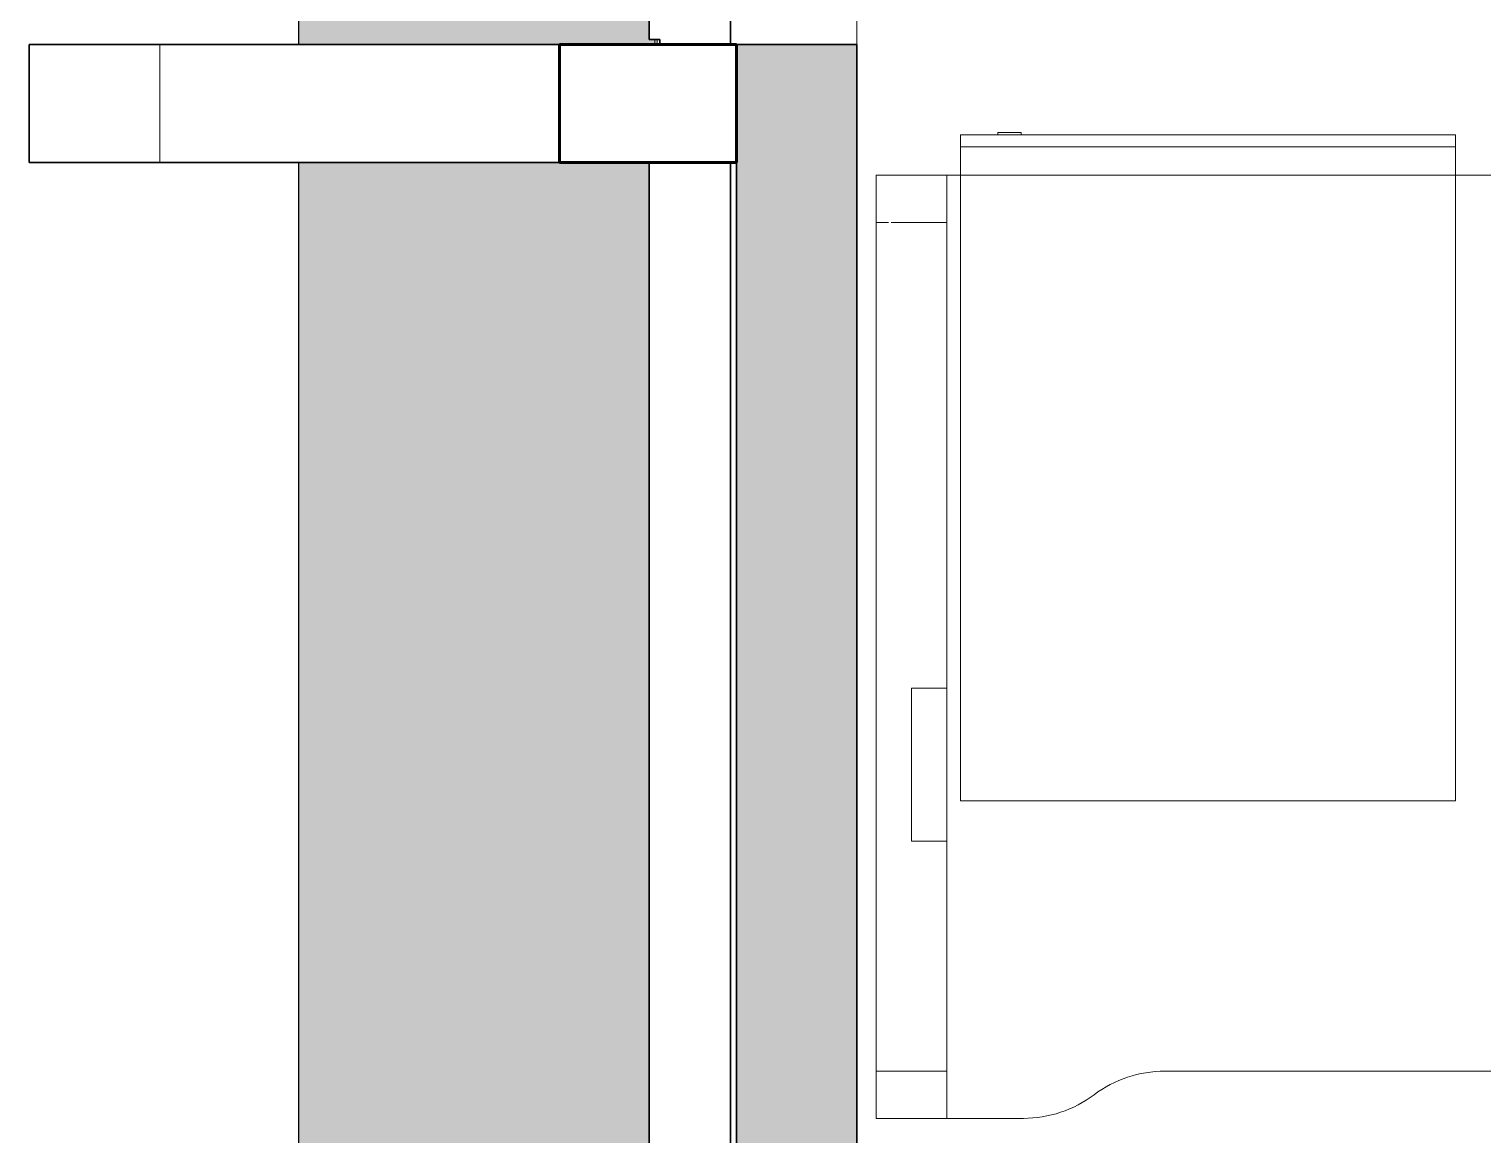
# Model space of a CAD drawing. Header units: millimetres. Extents: x 155927 to 317870, y -36033 to 97293.
# Drawn here: x 156161 to 157394, y 20672 to 21610 of the extents above; entities that cross this region are included whole.
import ezdxf

# ---------------------------------------------------------------- set-up
doc = ezdxf.new("R2010")
doc.units = ezdxf.units.MM
doc.header["$MEASUREMENT"] = 0
for name, color, linetype, lineweight in [('A-GLAZ', 7, 'CONTINUOUS', 9), ('A-WALL-PATT', 7, 'CONTINUOUS', 9), ('I-FURN', 8, 'CONTINUOUS', 9), ('I-WALL', 7, 'CONTINUOUS', 9), ('S-COLS-SYMB', 7, 'CONTINUOUS', 70)]:
    doc.layers.add(name, color=color, linetype=linetype, lineweight=lineweight)

msp = doc.modelspace()

# ---------------------------------------------------------------- hatches: boundary and pattern name
at = {"layer": 'A-GLAZ'}
h = msp.add_hatch(color=256, dxfattribs=at)
h.paths.add_polyline_path([(156404.8, 16190.6), (156404.8, 16290.6), (156691.5, 16290.6), (156691.5, 16294.9), (156686.8, 16294.9), (156686.8, 17486.3), (156691.5, 17486.3), (156691.5, 17490.6), (156686.8, 17490.6), (156686.8, 18843.6), (156389.5, 18843.6), (156389.5, 16190.6)], flags=0)
h.paths.add_polyline_path([(156389.5, 18943.6), (156691.5, 18943.6), (156691.5, 18947.9), (156686.8, 18947.9), (156686.8, 20139.3), (156691.5, 20139.3), (156691.5, 20143.6), (156686.8, 20143.6), (156686.8, 21496.6), (156389.5, 21496.6), (156389.5, 20229.9)], flags=0)
h.paths.add_polyline_path([(156389.5, 21596.6), (156691.5, 21596.6), (156691.5, 21600.9), (156686.8, 21600.9), (156686.8, 22792.3), (156691.5, 22792.3), (156691.5, 22796.6), (156686.8, 22796.6), (156686.8, 24149.6), (156389.5, 24149.6), (156389.5, 21965.2)], flags=0)
h.paths.add_polyline_path([(156389.5, 24249.6), (156691.5, 24249.6), (156691.5, 24253.9), (156686.8, 24253.9), (156686.8, 25445.3), (156691.5, 25445.3), (156691.5, 25449.6), (156404.8, 25449.6), (156404.8, 25549.6), (156389.5, 25549.6), (156389.5, 25435.9)], flags=0)
h = msp.add_hatch(color=256, dxfattribs=at)
h.paths.add_polyline_path([(156693.6, 16290.6), (156693.6, 16294.9), (156691.5, 16294.9), (156691.5, 16290.6)], flags=0)
h.paths.add_polyline_path([(156693.6, 17486.3), (156693.6, 17490.6), (156691.5, 17490.6), (156691.5, 17486.3)], flags=0)
h.paths.add_polyline_path([(156691.5, 18943.6), (156693.6, 18943.6), (156693.6, 18947.9), (156691.5, 18947.9)], flags=0)
h.paths.add_polyline_path([(156691.5, 20139.3), (156693.6, 20139.3), (156693.6, 20143.6), (156691.5, 20143.6)], flags=0)
h.paths.add_polyline_path([(156693.6, 21596.6), (156693.6, 21600.9), (156691.5, 21600.9), (156691.5, 21596.6)], flags=0)
h.paths.add_polyline_path([(156693.6, 22792.3), (156693.6, 22796.6), (156691.5, 22796.6), (156691.5, 22792.3)], flags=0)
h.paths.add_polyline_path([(156691.5, 24249.6), (156693.6, 24249.6), (156693.6, 24253.9), (156691.5, 24253.9)], flags=0)
h.paths.add_polyline_path([(156691.5, 25445.3), (156693.6, 25445.3), (156693.6, 25449.6), (156691.5, 25449.6)], flags=0)
h = msp.add_hatch(color=256, dxfattribs=at)
h.paths.add_polyline_path([(156389.4, 16190.6), (156389.5, 16190.6), (156389.4, 16759.3)], flags=0)
h.paths.add_polyline_path([(156389.4, 18943.6), (156389.5, 18943.6), (156389.4, 20229.9)], flags=0)
h.paths.add_polyline_path([(156389.4, 21596.6), (156389.5, 21596.6), (156389.4, 21965.2)], flags=0)
h.paths.add_polyline_path([(156389.4, 24249.6), (156389.5, 24249.6), (156389.4, 25435.9)], flags=0)
at = {"layer": 'A-WALL-PATT'}
for points in [[(156862.8, 21494.6), (156862.8, 21596.6), (156760.8, 21596.6), (156760.8, 21494.6)], [(156862.8, 20245.6), (156862.8, 21494.6), (156760.8, 21494.6), (156760.8, 20245.6)]]:
    msp.add_hatch(color=256, dxfattribs=at).paths.add_polyline_path(points, flags=0)

# ---------------------------------------------------------------- linework, layer by layer
at = {"layer": 'A-GLAZ'}
for p, q in [((156389.4, 24149.6), (156389.4, 21596.6)), ((156389.5, 24149.6), (156389.5, 21596.6)), ((156691.5, 21600.9), (156691.5, 21596.6)), ((156693.6, 21600.9), (156693.6, 21596.6)), ((156389.4, 21496.6), (156389.4, 18943.6)), ((156389.5, 21496.6), (156389.5, 18943.6))]:
    msp.add_line(p, q, dxfattribs=at)
at = {"layer": 'A-GLAZ', "lineweight": 30}
for p, q in [((156686.8, 21661.8), (156686.8, 21600.9)), ((156755.7, 21596.6), (156755.7, 21655.8)), ((156160.8, 21596.6), (156160.8, 21496.6)), ((156760.8, 21596.6), (156160.8, 21596.6)), ((156686.8, 21600.9), (156695.8, 21600.9)), ((156695.8, 21600.9), (156695.8, 21596.6)), ((156695.8, 21596.6), (156755.7, 21596.6)), ((156160.8, 21496.6), (156760.8, 21496.6)), ((156686.8, 21496.6), (156686.8, 20143.6)), ((156755.7, 21496.6), (156686.8, 21496.6)), ((156755.7, 20143.6), (156755.7, 21496.6))]:
    msp.add_line(p, q, dxfattribs=at)
at = {"layer": 'A-GLAZ', "linetype": 'Continuous'}
msp.add_line((156271.8, 21496.6), (156271.8, 21596.6), dxfattribs=at)
at = {"layer": 'I-FURN'}
for p, q in [((157370.8, 21519.9), (156950.8, 21519.9)), ((156950.8, 21519.9), (156950.8, 21509.9)), ((156982.4, 21521.9), (156982.4, 21519.9)), ((157002.4, 21521.9), (156982.4, 21521.9)), ((156982.4, 21521.9), (157002.4, 21521.9)), ((157002.4, 21519.9), (157002.4, 21521.9)), ((157370.8, 21509.9), (157370.8, 21519.9)), ((156950.8, 21509.9), (157370.8, 21509.9)), ((157370.8, 21509.9), (156950.8, 21509.9)), ((156950.8, 21509.9), (156950.8, 21485.7)), ((157370.8, 21485.7), (157370.8, 21509.9)), ((156879.2, 20685.7), (156879.2, 21485.7)), ((156879.2, 21485.7), (156879.2, 21445.7)), ((156879.2, 21485.7), (156939.2, 21485.7)), ((156939.2, 21485.7), (156879.2, 21485.7)), ((158479.2, 21485.7), (156879.2, 21485.7)), ((156879.2, 21485.7), (156879.2, 20685.7)), ((156879.2, 20685.7), (156879.2, 21485.7)), ((156879.2, 21485.7), (158479.2, 21485.7)), ((156939.2, 21485.7), (156939.2, 21050.7)), ((156939.2, 21445.7), (156939.2, 21485.7)), ((156950.8, 21485.7), (156950.8, 20954.9)), ((157370.8, 20954.9), (157370.8, 21485.7)), ((156879.2, 21445.7), (156879.2, 20725.7)), ((156889.8, 21445.7), (156879.2, 21445.7)), ((156889.8, 21445.7), (156879.2, 21445.7)), ((156939.2, 21445.7), (156892.1, 21445.7)), ((156939.2, 21445.7), (156892.1, 21445.7)), ((156939.2, 20725.7), (156939.2, 21445.7)), ((156909.2, 20920.7), (156909.2, 21050.7)), ((156909.2, 21050.7), (156939.2, 21050.7)), ((156909.2, 21050.7), (156909.2, 20920.7)), ((156939.2, 21050.7), (156909.2, 21050.7)), ((156939.2, 21050.7), (156939.2, 20920.7)), ((156950.8, 20954.9), (157370.8, 20954.9)), ((156939.2, 20920.7), (156909.2, 20920.7)), ((156939.2, 20920.7), (156909.2, 20920.7)), ((156939.2, 20920.7), (156939.2, 20685.7)), ((156879.2, 20725.7), (156879.2, 20685.7)), ((156939.2, 20725.7), (156879.2, 20725.7)), ((156939.2, 20725.7), (156879.2, 20725.7)), ((156939.2, 20685.7), (156939.2, 20725.7)), ((157124.2, 20725.7), (157956.6, 20725.7)), ((157956.6, 20725.7), (157124.2, 20725.7)), ((156939.2, 20685.7), (156879.2, 20685.7)), ((156939.2, 20685.7), (156879.2, 20685.7)), ((156879.2, 20685.7), (157004.2, 20685.7)), ((157004.2, 20685.7), (156879.2, 20685.7))]:
    msp.add_line(p, q, dxfattribs=at)
for centre, start, end in [((157124.2, 20625.7), 90, 126.8699), ((157124.2, 20625.7), 90, 126.8699), ((157004.2, 20785.7), 270, 306.8699), ((157004.2, 20785.7), 270, 306.8699)]:
    msp.add_arc(centre, 100, start, end, dxfattribs=at)
at = {"layer": 'I-WALL'}
msp.add_line((156862.8, 22796.6), (156862.8, 21596.6), dxfattribs=at)
at = {"layer": 'I-WALL', "lineweight": 30}
for p, q in [((156862.8, 21596.6), (156760.8, 21596.6)), ((156760.8, 21596.6), (156760.8, 21494.6)), ((156862.8, 21494.6), (156862.8, 21596.6)), ((156760.8, 21494.6), (156760.8, 20245.6)), ((156862.8, 20245.6), (156862.8, 21494.6))]:
    msp.add_line(p, q, dxfattribs=at)
at = {"layer": 'S-COLS-SYMB', "lineweight": 60}
for p, q in [((156610.8, 21596.6), (156610.8, 21496.6)), ((156610.8, 21596.6), (156760.8, 21596.6)), ((156760.8, 21596.6), (156760.8, 21496.6)), ((156610.8, 21496.6), (156760.8, 21496.6))]:
    msp.add_line(p, q, dxfattribs=at)

doc.saveas('drawing.dxf')
